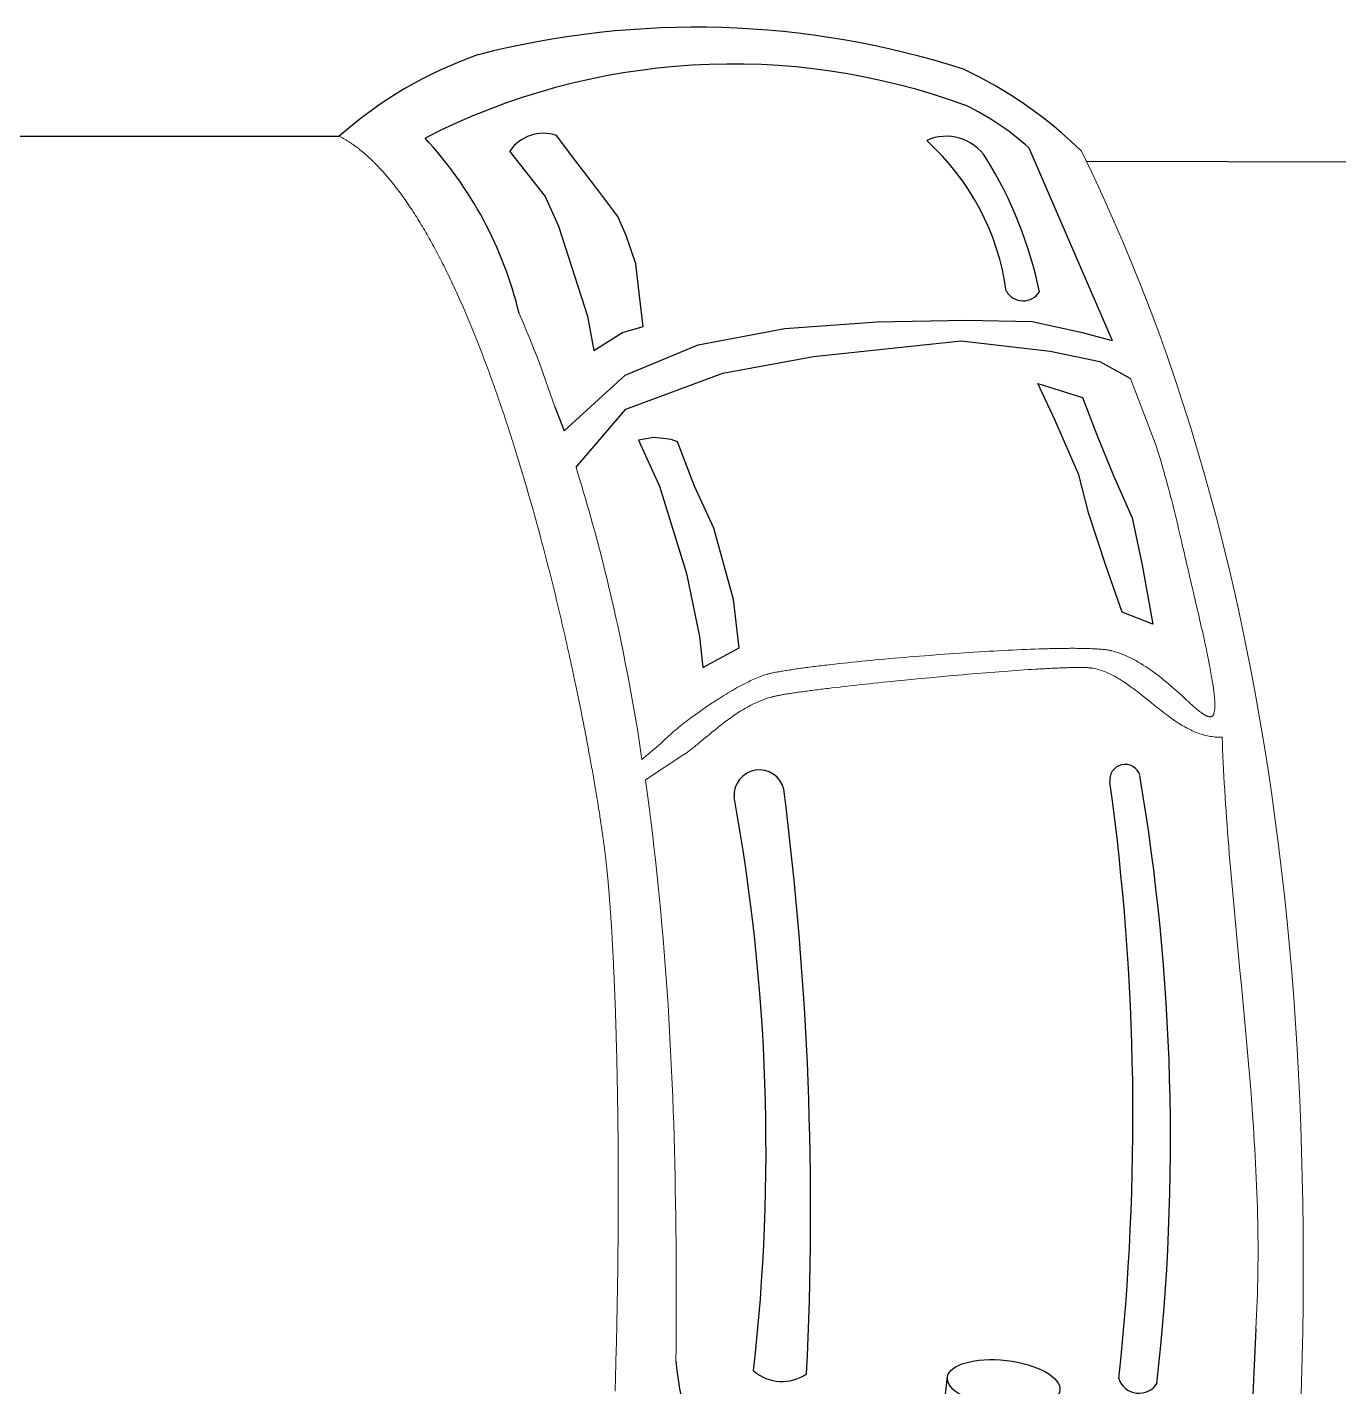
# Model space of a CAD drawing. Header units: millimetres. Extents: x 270980 to 377517, y 122245 to 152875.
# Drawn here: x 300514 to 302917, y 127597 to 130087 of the extents above; entities that cross this region are included whole.
import ezdxf

# ---------------------------------------------------------------- set-up
doc = ezdxf.new("R2010")
doc.units = ezdxf.units.MM
doc.layers.add('图层 1', color=7, linetype='Continuous', lineweight=0)

msp = doc.modelspace()

# ---------------------------------------------------------------- linework, layer by layer
for p, q in [((295886.5, 129886.9), (301086.3, 129887.9)), ((301519.8, 129842.2), (301484.1, 129889.3)), ((302349.4, 129866.6), (302502, 129513.9)), ((301398.4, 129860.3), (301463.5, 129777.1)), ((301561.6, 129786.9), (301519.8, 129842.2)), ((302454.8, 129842), (303958.4, 129838.4)), ((301596.7, 129740.6), (301561.6, 129786.9)), ((301463.5, 129777.1), (301487.9, 129723.3)), ((301611.9, 129706.1), (301596.7, 129740.6)), ((301487.9, 129723.3), (301506, 129666.3)), ((301629.6, 129653.9), (301611.9, 129706.1)), ((301506, 129666.3), (301540.8, 129557.9)), ((301636.3, 129595.3), (301629.6, 129653.9)), ((301642.7, 129539.1), (301636.3, 129595.3)), ((301540.8, 129557.9), (301552.8, 129495.6)), ((301605.2, 129528.1), (301642.7, 129539.1)), ((301552.8, 129495.6), (301605.2, 129528.1)), ((301955, 129484.4), (302225.8, 129513)), ((301789.2, 129453.6), (301955, 129484.4)), ((301611.3, 129387.6), (301789.2, 129453.6)), ((301520, 129281.4), (301611.3, 129387.6)), ((302765.3, 127703.5), (302751.3, 127388.2)), ((302180.8, 127444.4), (302200.5, 127615.6))]:
    msp.add_line(p, q)
for points in [[(301481.2, 129392.4), (301498.3, 129348.2), (301610.3, 129450), (301743.6, 129505.9), (301902.5, 129535.7), (302071.4, 129547.7), (302234.4, 129551.1), (302355.5, 129548.5), (302445, 129528.8), (302502, 129513.9)], [(302225.8, 129513), (302388.4, 129494.3), (302479.9, 129475.2), (302535.9, 129444.3)], [(302447.9, 129409), (302474, 129340.9), (302504.1, 129267.4), (302538.8, 129188.8), (302557.4, 129102.1), (302577, 128994.3), (302520.8, 129016), (302491.5, 129099.5), (302459.5, 129196.1), (302441.3, 129267.8), (302397.7, 129367.1), (302365.9, 129434.6), (302365.9, 129434.6), (302447.9, 129409)], [(301634.6, 129330.9), (301672.7, 129246.8), (301722.6, 129086.8), (301745.9, 128971.8), (301752.5, 128914.9), (301818.6, 128950.7), (301808.3, 129039.2), (301772.4, 129170.2), (301737.2, 129246.9), (301705.8, 129327.9), (301694.5, 129332.5), (301679.9, 129334.2), (301662.5, 129336.2), (301634.6, 129330.9)]]:
    msp.add_lwpolyline(points)
for centre, radius, start, end in [((301739.2, 128486.4), 1601, 72.1637, 104.3961), ((301596.2, 129309.6), 771, 109.3141, 131.4037), ((301806.9, 128781.6), 1238.4, 69.8047, 117.0671), ((301894.5, 129297.2), 788.2, 45.6118, 64.8355), ((302026.2, 129509.9), 481.4, 47.8206, 64.3634), ((301460.7, 129817.6), 75.5, 71.9056, 145.5607), ((302198.4, 129800.9), 86.8, 33.2069, 114.4321), ((300712, 129392.2), 724.3, 13.64, 42.8073), ((301855.7, 129541.3), 456.9, 7.8599, 47.8305), ((301626.5, 129448.8), 758.3, 11.6983, 31.799), ((302339.1, 129622), 35.7, 210.7449, 327.039), ((301855.7, 128681.1), 46.1, 13.7245, 184.3767), ((302526, 128709.1), 28.2, 17.3475, 189.5152), ((298602.6, 128048.7), 4006.5, 353.6206, 9.5991), ((295882, 127920.3), 6067.8, 357.17193, 7.30682), ((298066.7, 128092.3), 4473.6, 353.8415, 7.8654), ((298269.4, 128031.7), 3598.7, 353.5354, 10.3391), ((302329.4, 127701.8), 628.9, 185.2275, 234.4795), ((301897.4, 127686.3), 79.3, 228.8872, 304.5289), ((302551.5, 127624.5), 39, 198.2364, 327.4394)]:
    msp.add_arc(centre, radius, start, end)
msp.add_ellipse((302303.5, 127602.9), major_axis=(103.1, -11.9), ratio=0.413366)
at = {"layer": '图层 1'}
for p, q in [((301415.9, 129563), (301420.6, 129551.9)), ((301420.6, 129551.9), (301425.3, 129540.8)), ((301425.3, 129540.8), (301430, 129529.7)), ((301430, 129529.7), (301434.6, 129518.6)), ((301434.6, 129518.6), (301439.1, 129507.5)), ((301439.1, 129507.5), (301443.6, 129496.3)), ((301443.6, 129496.3), (301448.1, 129485.1)), ((301448.1, 129485.1), (301452.5, 129474)), ((301452.5, 129474), (301481.2, 129392.4)), ((302583, 129320.5), (302535.9, 129444.3)), ((302585.4, 129312.8), (302583, 129320.5)), ((302587.8, 129305.1), (302585.4, 129312.8)), ((302590.1, 129297.4), (302587.8, 129305.1)), ((302592.4, 129289.6), (302590.1, 129297.4)), ((302594.7, 129281.9), (302592.4, 129289.6)), ((301520, 129281.4), (301523.5, 129270)), ((301523.5, 129270), (301527, 129258.5)), ((302596.9, 129274.2), (302594.7, 129281.9)), ((302599, 129266.5), (302596.9, 129274.2)), ((302601.2, 129258.8), (302599, 129266.5)), ((301527, 129258.5), (301530.5, 129247)), ((301530.5, 129247), (301533.9, 129235.5)), ((302603.3, 129251.1), (302601.2, 129258.8)), ((302605.3, 129243.4), (302603.3, 129251.1)), ((302607.3, 129235.8), (302605.3, 129243.4)), ((301533.9, 129235.5), (301537.3, 129224)), ((301537.3, 129224), (301540.7, 129212.5)), ((302609.3, 129228.2), (302607.3, 129235.8)), ((302611.3, 129220.6), (302609.3, 129228.2)), ((302613.2, 129213), (302611.3, 129220.6)), ((302615.1, 129205.4), (302613.2, 129213)), ((301540.7, 129212.5), (301544, 129200.9)), ((301544, 129200.9), (301547.2, 129189.4)), ((301547.2, 129189.4), (301550.4, 129177.8)), ((302616.9, 129197.9), (302615.1, 129205.4)), ((302618.7, 129190.5), (302616.9, 129197.9)), ((302620.5, 129183.1), (302618.7, 129190.5)), ((301550.4, 129177.8), (301553.6, 129166.2)), ((301553.6, 129166.2), (301556.7, 129154.7)), ((302622.3, 129175.7), (302620.5, 129183.1)), ((302624, 129168.4), (302622.3, 129175.7)), ((302625.7, 129161.1), (302624, 129168.4)), ((301556.7, 129154.7), (301559.8, 129143.1)), ((301559.8, 129143.1), (301562.9, 129131.4)), ((302627.4, 129153.9), (302625.7, 129161.1)), ((302629.1, 129146.7), (302627.4, 129153.9)), ((302630.7, 129139.6), (302629.1, 129146.7)), ((302632.4, 129132.6), (302630.7, 129139.6)), ((301562.9, 129131.4), (301565.9, 129119.8)), ((301565.9, 129119.8), (301568.8, 129108.2)), ((302634, 129125.7), (302632.4, 129132.6)), ((302635.6, 129118.8), (302634, 129125.7)), ((302637.1, 129112), (302635.6, 129118.8)), ((301568.8, 129108.2), (301571.8, 129096.5)), ((301571.8, 129096.5), (301574.6, 129084.9)), ((302638.7, 129105.2), (302637.1, 129112)), ((302640.2, 129098.6), (302638.7, 129105.2)), ((302641.8, 129092), (302640.2, 129098.6)), ((302643.3, 129085.5), (302641.8, 129092)), ((301574.6, 129084.9), (301577.5, 129073.2)), ((301577.5, 129073.2), (301580.3, 129061.5)), ((302644.8, 129079.1), (302643.3, 129085.5)), ((302646.3, 129072.8), (302644.8, 129079.1)), ((302646.4, 129072.4), (302646.3, 129072.8)), ((302646.4, 129072.2), (302646.4, 129072.4)), ((302646.4, 129072.1), (302646.4, 129072.2)), ((302646.5, 129071.9), (302646.4, 129072.1)), ((302646.9, 129070.1), (302646.5, 129071.9)), ((302647.8, 129066.5), (302646.9, 129070.1)), ((302649.4, 129059.4), (302647.8, 129066.5)), ((301580.3, 129061.5), (301583, 129049.8)), ((301583, 129049.8), (301585.8, 129038.1)), ((302651.1, 129052.4), (302649.4, 129059.4)), ((302652.7, 129045.6), (302651.1, 129052.4)), ((302654.3, 129038.8), (302652.7, 129045.6)), ((302655.8, 129032.2), (302654.3, 129038.8)), ((301585.8, 129038.1), (301588.5, 129026.4)), ((301588.5, 129026.4), (301591.1, 129014.7)), ((301591.1, 129014.7), (301593.7, 129003)), ((302657.3, 129025.8), (302655.8, 129032.2)), ((302658.8, 129019.4), (302657.3, 129025.8)), ((302660.2, 129013.2), (302658.8, 129019.4)), ((301593.7, 129003), (301596.3, 128991.2)), ((301596.3, 128991.2), (301598.8, 128979.5)), ((302661.6, 129007.1), (302660.2, 129013.2)), ((302663, 129001.1), (302661.6, 129007.1)), ((302664.3, 128995.2), (302663, 129001.1)), ((302665.6, 128989.5), (302664.3, 128995.2)), ((302666.9, 128983.8), (302665.6, 128989.5)), ((301598.8, 128979.5), (301601.3, 128967.7)), ((301601.3, 128967.7), (301606.2, 128944.1)), ((302668.1, 128978.3), (302666.9, 128983.8)), ((302669.3, 128972.9), (302668.1, 128978.3)), ((302670.5, 128967.6), (302669.3, 128972.9)), ((302671.6, 128962.4), (302670.5, 128967.6)), ((301606.2, 128944.1), (301610.9, 128920.5)), ((302185.7, 128938.4), (302204.1, 128939.8)), ((302204.1, 128939.8), (302222.5, 128941)), ((302222.5, 128941), (302240.7, 128942.2)), ((302240.7, 128942.2), (302249.7, 128942.8)), ((302249.7, 128942.8), (302258.7, 128943.4)), ((302258.7, 128943.4), (302267.7, 128943.9)), ((302267.7, 128943.9), (302276.6, 128944.4)), ((302276.6, 128944.4), (302285.4, 128944.9)), ((302285.4, 128944.9), (302294.2, 128945.4)), ((302294.2, 128945.4), (302302.8, 128945.9)), ((302302.8, 128945.9), (302311.4, 128946.3)), ((302311.4, 128946.3), (302319.9, 128946.7)), ((302319.9, 128946.7), (302328.3, 128947.1)), ((302328.3, 128947.1), (302336.6, 128947.5)), ((302336.6, 128947.5), (302344.7, 128947.8)), ((302344.7, 128947.8), (302352.8, 128948.1)), ((302352.8, 128948.1), (302360.7, 128948.4)), ((302360.7, 128948.4), (302368.5, 128948.7)), ((302368.5, 128948.7), (302376.2, 128948.9)), ((302376.2, 128948.9), (302383.7, 128949.2)), ((302383.7, 128949.2), (302387.4, 128949.3)), ((302387.4, 128949.3), (302391, 128949.4)), ((302391, 128949.4), (302394.7, 128949.4)), ((302394.7, 128949.4), (302398.2, 128949.5)), ((302398.2, 128949.5), (302401.8, 128949.6)), ((302401.8, 128949.6), (302405.3, 128949.6)), ((302405.3, 128949.6), (302408.7, 128949.7)), ((302408.7, 128949.7), (302412.1, 128949.7)), ((302412.1, 128949.7), (302415.5, 128949.8)), ((302415.5, 128949.8), (302418.8, 128949.8)), ((302418.8, 128949.8), (302422.1, 128949.8)), ((302422.1, 128949.8), (302425.3, 128949.9)), ((302425.3, 128949.9), (302428.5, 128949.9)), ((302428.5, 128949.9), (302431.6, 128949.9)), ((302431.6, 128949.9), (302434.7, 128949.9)), ((302434.7, 128949.9), (302437.8, 128949.8)), ((302437.8, 128949.8), (302440.7, 128949.8)), ((302440.7, 128949.8), (302443.7, 128949.8)), ((302443.7, 128949.8), (302446.5, 128949.7)), ((302446.5, 128949.7), (302449.4, 128949.7)), ((302449.4, 128949.7), (302452.1, 128949.6)), ((302452.1, 128949.6), (302454.8, 128949.6)), ((302454.8, 128949.6), (302457.5, 128949.5)), ((302457.5, 128949.5), (302460.1, 128949.4)), ((302460.1, 128949.4), (302462.6, 128949.3)), ((302462.6, 128949.3), (302465.1, 128949.2)), ((302465.1, 128949.2), (302467.5, 128949.1)), ((302467.5, 128949.1), (302469.9, 128949)), ((302469.9, 128949), (302472.2, 128948.9)), ((302472.2, 128948.9), (302474.5, 128948.8)), ((302474.5, 128948.8), (302476.6, 128948.6)), ((302476.6, 128948.6), (302478.8, 128948.5)), ((302478.8, 128948.5), (302480.8, 128948.3)), ((302480.8, 128948.3), (302482.8, 128948.1)), ((302482.8, 128948.1), (302484.7, 128948)), ((302484.7, 128948), (302486.6, 128947.8)), ((302486.6, 128947.8), (302488.4, 128947.6)), ((302488.4, 128947.6), (302490.1, 128947.4)), ((302490.1, 128947.4), (302491.7, 128947.1)), ((302491.7, 128947.1), (302493.3, 128946.9)), ((302493.3, 128946.9), (302494.8, 128946.7)), ((302494.8, 128946.7), (302496.3, 128946.4)), ((302496.3, 128946.4), (302497.6, 128946.2)), ((302497.6, 128946.2), (302498.9, 128945.9)), ((302498.9, 128945.9), (302500.2, 128945.6)), ((302500.2, 128945.6), (302500.7, 128945.5)), ((302500.7, 128945.5), (302501, 128945.4)), ((302501, 128945.4), (302501.7, 128945.2)), ((302501.7, 128945.2), (302504.2, 128944.6)), ((302504.2, 128944.6), (302506.7, 128943.8)), ((302506.7, 128943.8), (302509.2, 128943.1)), ((302509.2, 128943.1), (302511.7, 128942.3)), ((302511.7, 128942.3), (302514.2, 128941.4)), ((302514.2, 128941.4), (302516.7, 128940.5)), ((302516.7, 128940.5), (302521.6, 128938.7)), ((302672.7, 128957.4), (302671.6, 128962.4)), ((302673.7, 128952.4), (302672.7, 128957.4)), ((302674.8, 128947.6), (302673.7, 128952.4)), ((302675.8, 128942.9), (302674.8, 128947.6)), ((302676.7, 128938.2), (302675.8, 128942.9)), ((301610.9, 128920.5), (301615.5, 128896.9)), ((301935, 128913.7), (301938.2, 128914.1)), ((301938.2, 128914.1), (301941.3, 128914.5)), ((301941.3, 128914.5), (301944.6, 128915)), ((301944.6, 128915), (301947.9, 128915.4)), ((301947.9, 128915.4), (301951.2, 128915.8)), ((301951.2, 128915.8), (301954.6, 128916.3)), ((301954.6, 128916.3), (301958, 128916.7)), ((301958, 128916.7), (301961.4, 128917.1)), ((301961.4, 128917.1), (301964.9, 128917.5)), ((301964.9, 128917.5), (301968.5, 128918)), ((301968.5, 128918), (301972.1, 128918.4)), ((301972.1, 128918.4), (301975.7, 128918.8)), ((301975.7, 128918.8), (301979.4, 128919.3)), ((301979.4, 128919.3), (301986.8, 128920.1)), ((301986.8, 128920.1), (301994.4, 128921)), ((301994.4, 128921), (302002.1, 128921.8)), ((302002.1, 128921.8), (302010, 128922.7)), ((302010, 128922.7), (302018, 128923.5)), ((302018, 128923.5), (302026.1, 128924.4)), ((302026.1, 128924.4), (302034.3, 128925.2)), ((302034.3, 128925.2), (302042.7, 128926.1)), ((302042.7, 128926.1), (302051.1, 128926.9)), ((302051.1, 128926.9), (302059.7, 128927.7)), ((302059.7, 128927.7), (302068.3, 128928.6)), ((302068.3, 128928.6), (302077, 128929.4)), ((302077, 128929.4), (302085.8, 128930.2)), ((302085.8, 128930.2), (302094.7, 128931)), ((302094.7, 128931), (302103.6, 128931.8)), ((302103.6, 128931.8), (302112.6, 128932.6)), ((302112.6, 128932.6), (302121.6, 128933.3)), ((302121.6, 128933.3), (302130.7, 128934.1)), ((302130.7, 128934.1), (302149, 128935.6)), ((302149, 128935.6), (302167.3, 128937)), ((302167.3, 128937), (302185.7, 128938.4)), ((302411.8, 128914.2), (302409.1, 128914.1)), ((302414.5, 128914.3), (302411.8, 128914.2)), ((302417.1, 128914.4), (302414.5, 128914.3)), ((302419.7, 128914.4), (302417.1, 128914.4)), ((302422.2, 128914.5), (302419.7, 128914.4)), ((302424.6, 128914.6), (302422.2, 128914.5)), ((302427.1, 128914.6), (302424.6, 128914.6)), ((302429.4, 128914.7), (302427.1, 128914.6)), ((302431.7, 128914.7), (302429.4, 128914.7)), ((302433.9, 128914.8), (302431.7, 128914.7)), ((302436.1, 128914.8), (302433.9, 128914.8)), ((302438.2, 128914.8), (302436.1, 128914.8)), ((302440.2, 128914.8), (302438.2, 128914.8)), ((302442.2, 128914.8), (302440.2, 128914.8)), ((302444.1, 128914.8), (302442.2, 128914.8)), ((302446, 128914.8), (302444.1, 128914.8)), ((302447.8, 128914.8), (302446, 128914.8)), ((302449.5, 128914.8), (302447.8, 128914.8)), ((302451.2, 128914.7), (302449.5, 128914.8)), ((302452.8, 128914.7), (302451.2, 128914.7)), ((302454.3, 128914.6), (302452.8, 128914.7)), ((302455.7, 128914.6), (302454.3, 128914.6)), ((302457.1, 128914.5), (302455.7, 128914.6)), ((302458.4, 128914.4), (302457.1, 128914.5)), ((302459.7, 128914.3), (302458.4, 128914.4)), ((302460.9, 128914.2), (302459.7, 128914.3)), ((302462, 128914.1), (302460.9, 128914.2)), ((302521.6, 128938.7), (302526.5, 128936.7)), ((302526.5, 128936.7), (302531.3, 128934.5)), ((302531.3, 128934.5), (302536, 128932.2)), ((302536, 128932.2), (302540.8, 128929.9)), ((302540.8, 128929.9), (302545.4, 128927.4)), ((302545.4, 128927.4), (302550.1, 128924.8)), ((302550.1, 128924.8), (302554.6, 128922.1)), ((302554.6, 128922.1), (302559.1, 128919.3)), ((302559.1, 128919.3), (302563.6, 128916.5)), ((302563.6, 128916.5), (302568, 128913.5)), ((302677.6, 128933.7), (302676.7, 128938.2)), ((302678.5, 128929.3), (302677.6, 128933.7)), ((302679.4, 128925), (302678.5, 128929.3)), ((302680.2, 128920.8), (302679.4, 128925)), ((302681, 128916.8), (302680.2, 128920.8)), ((302681.7, 128912.8), (302681, 128916.8)), ((301615.5, 128896.9), (301619.9, 128873.2)), ((301835.7, 128888.6), (301839.1, 128890.3)), ((301839.1, 128890.3), (301842.5, 128891.9)), ((301842.5, 128891.9), (301845.7, 128893.3)), ((301845.7, 128893.3), (301848.9, 128894.8)), ((301848.9, 128894.8), (301852, 128896.1)), ((301852, 128896.1), (301855, 128897.3)), ((301855, 128897.3), (301858, 128898.4)), ((301858, 128898.4), (301860.8, 128899.5)), ((301860.8, 128899.5), (301863.6, 128900.4)), ((301863.6, 128900.4), (301866.2, 128901.3)), ((301866.2, 128901.3), (301868.8, 128902)), ((301868.8, 128902), (301870.2, 128902.4)), ((301870.2, 128902.4), (301871.6, 128902.8)), ((301871.6, 128902.8), (301873.1, 128903.1)), ((301873.1, 128903.1), (301874.7, 128903.5)), ((301874.7, 128903.5), (301876.4, 128903.9)), ((301876.4, 128903.9), (301878.1, 128904.3)), ((301878.1, 128904.3), (301879.9, 128904.7)), ((301879.9, 128904.7), (301881.8, 128905.1)), ((301881.8, 128905.1), (301883.7, 128905.5)), ((301883.7, 128905.5), (301885.7, 128905.9)), ((301885.7, 128905.9), (301887.8, 128906.3)), ((301887.8, 128906.3), (301889.9, 128906.7)), ((301889.9, 128906.7), (301892.1, 128907.1)), ((301892.1, 128907.1), (301894.3, 128907.5)), ((301894.3, 128907.5), (301896.7, 128907.9)), ((301896.7, 128907.9), (301899, 128908.3)), ((301899, 128908.3), (301901.5, 128908.7)), ((301901.5, 128908.7), (301904, 128909.1)), ((301904, 128909.1), (301906.5, 128909.5)), ((301906.5, 128909.5), (301909.1, 128909.9)), ((301909.1, 128909.9), (301911.8, 128910.3)), ((301911.8, 128910.3), (301914.5, 128910.7)), ((301914.5, 128910.7), (301917.3, 128911.2)), ((301917.3, 128911.2), (301920.1, 128911.6)), ((301920.1, 128911.6), (301923, 128912)), ((301923, 128912), (301925.9, 128912.4)), ((301925.9, 128912.4), (301928.9, 128912.8)), ((301928.9, 128912.8), (301931.9, 128913.3)), ((301931.9, 128913.3), (301935, 128913.7)), ((302099.1, 128889.4), (302090.7, 128888.6)), ((302107.6, 128890.3), (302099.1, 128889.4)), ((302116.2, 128891.1), (302107.6, 128890.3)), ((302133.4, 128892.8), (302116.2, 128891.1)), ((302150.8, 128894.5), (302133.4, 128892.8)), ((302168.2, 128896.1), (302150.8, 128894.5)), ((302185.6, 128897.7), (302168.2, 128896.1)), ((302202.9, 128899.3), (302185.6, 128897.7)), ((302220.2, 128900.8), (302202.9, 128899.3)), ((302228.8, 128901.6), (302220.2, 128900.8)), ((302237.3, 128902.3), (302228.8, 128901.6)), ((302245.8, 128903), (302237.3, 128902.3)), ((302254.2, 128903.7), (302245.8, 128903)), ((302262.6, 128904.4), (302254.2, 128903.7)), ((302270.9, 128905.1), (302262.6, 128904.4)), ((302279.1, 128905.7), (302270.9, 128905.1)), ((302287.2, 128906.4), (302279.1, 128905.7)), ((302295.3, 128907), (302287.2, 128906.4)), ((302303.2, 128907.6), (302295.3, 128907)), ((302311.1, 128908.2), (302303.2, 128907.6)), ((302318.8, 128908.7), (302311.1, 128908.2)), ((302326.4, 128909.3), (302318.8, 128908.7)), ((302333.9, 128909.8), (302326.4, 128909.3)), ((302341.3, 128910.3), (302333.9, 128909.8)), ((302348.5, 128910.8), (302341.3, 128910.3)), ((302355.6, 128911.2), (302348.5, 128910.8)), ((302362.5, 128911.7), (302355.6, 128911.2)), ((302365.9, 128911.9), (302362.5, 128911.7)), ((302369.3, 128912.1), (302365.9, 128911.9)), ((302372.6, 128912.3), (302369.3, 128912.1)), ((302375.9, 128912.4), (302372.6, 128912.3)), ((302379.2, 128912.6), (302375.9, 128912.4)), ((302382.4, 128912.8), (302379.2, 128912.6)), ((302385.5, 128913), (302382.4, 128912.8)), ((302388.6, 128913.1), (302385.5, 128913)), ((302391.7, 128913.3), (302388.6, 128913.1)), ((302394.7, 128913.4), (302391.7, 128913.3)), ((302397.7, 128913.6), (302394.7, 128913.4)), ((302400.6, 128913.7), (302397.7, 128913.6)), ((302403.5, 128913.8), (302400.6, 128913.7)), ((302406.3, 128914), (302403.5, 128913.8)), ((302409.1, 128914.1), (302406.3, 128914)), ((302463, 128914), (302462, 128914.1)), ((302464, 128913.8), (302463, 128914)), ((302464.4, 128913.8), (302464, 128913.8)), ((302465.1, 128913.6), (302464.4, 128913.8)), ((302466.5, 128913.4), (302465.1, 128913.6)), ((302469.3, 128912.9), (302466.5, 128913.4)), ((302472.1, 128912.3), (302469.3, 128912.9)), ((302474.8, 128911.6), (302472.1, 128912.3)), ((302477.5, 128910.8), (302474.8, 128911.6)), ((302480.3, 128910), (302477.5, 128910.8)), ((302483, 128909.1), (302480.3, 128910)), ((302485.7, 128908.2), (302483, 128909.1)), ((302488.3, 128907.2), (302485.7, 128908.2)), ((302491, 128906.1), (302488.3, 128907.2)), ((302493.7, 128905), (302491, 128906.1)), ((302496.3, 128903.8), (302493.7, 128905)), ((302498.9, 128902.6), (302496.3, 128903.8)), ((302501.5, 128901.3), (302498.9, 128902.6)), ((302504.1, 128900), (302501.5, 128901.3)), ((302506.7, 128898.6), (302504.1, 128900)), ((302509.3, 128897.2), (302506.7, 128898.6)), ((302511.9, 128895.7), (302509.3, 128897.2)), ((302514.5, 128894.2), (302511.9, 128895.7)), ((302517, 128892.7), (302514.5, 128894.2)), ((302522.1, 128889.4), (302517, 128892.7)), ((302527.2, 128886.1), (302522.1, 128889.4)), ((302568, 128913.5), (302572.3, 128910.5)), ((302572.3, 128910.5), (302576.6, 128907.5)), ((302576.6, 128907.5), (302580.8, 128904.4)), ((302580.8, 128904.4), (302585, 128901.3)), ((302585, 128901.3), (302589.1, 128898.1)), ((302589.1, 128898.1), (302593.1, 128894.9)), ((302593.1, 128894.9), (302597.1, 128891.7)), ((302597.1, 128891.7), (302601, 128888.5)), ((302682.5, 128908.9), (302681.7, 128912.8)), ((302683.2, 128905.1), (302682.5, 128908.9)), ((302683.8, 128901.4), (302683.2, 128905.1)), ((302684.4, 128897.8), (302683.8, 128901.4)), ((302685, 128894.4), (302684.4, 128897.8)), ((302685.6, 128891), (302685, 128894.4)), ((302686.1, 128887.7), (302685.6, 128891)), ((301619.9, 128873.2), (301624.2, 128849.5)), ((301791, 128863.6), (301794.9, 128866)), ((301794.9, 128866), (301798.8, 128868.4)), ((301798.8, 128868.4), (301802.7, 128870.7)), ((301802.7, 128870.7), (301806.5, 128872.9)), ((301806.5, 128872.9), (301810.3, 128875.1)), ((301810.3, 128875.1), (301814.1, 128877.2)), ((301814.1, 128877.2), (301817.8, 128879.3)), ((301817.8, 128879.3), (301821.5, 128881.3)), ((301821.5, 128881.3), (301825.1, 128883.2)), ((301825.1, 128883.2), (301828.7, 128885.1)), ((301828.7, 128885.1), (301832.2, 128886.9)), ((301832.2, 128886.9), (301835.7, 128888.6)), ((301895.1, 128864.3), (301893.3, 128864)), ((301896.9, 128864.6), (301895.1, 128864.3)), ((301898.8, 128865), (301896.9, 128864.6)), ((301900.8, 128865.3), (301898.8, 128865)), ((301902.8, 128865.7), (301900.8, 128865.3)), ((301904.9, 128866), (301902.8, 128865.7)), ((301907.1, 128866.4), (301904.9, 128866)), ((301909.3, 128866.7), (301907.1, 128866.4)), ((301911.6, 128867.1), (301909.3, 128866.7)), ((301913.9, 128867.4), (301911.6, 128867.1)), ((301916.3, 128867.8), (301913.9, 128867.4)), ((301918.8, 128868.2), (301916.3, 128867.8)), ((301921.3, 128868.5), (301918.8, 128868.2)), ((301923.8, 128868.9), (301921.3, 128868.5)), ((301926.4, 128869.3), (301923.8, 128868.9)), ((301929.1, 128869.7), (301926.4, 128869.3)), ((301931.8, 128870), (301929.1, 128869.7)), ((301934.6, 128870.4), (301931.8, 128870)), ((301937.4, 128870.8), (301934.6, 128870.4)), ((301940.3, 128871.2), (301937.4, 128870.8)), ((301943.2, 128871.6), (301940.3, 128871.2)), ((301946.2, 128872), (301943.2, 128871.6)), ((301949.2, 128872.4), (301946.2, 128872)), ((301952.2, 128872.8), (301949.2, 128872.4)), ((301955.4, 128873.2), (301952.2, 128872.8)), ((301958.5, 128873.6), (301955.4, 128873.2)), ((301961.7, 128874), (301958.5, 128873.6)), ((301964.9, 128874.4), (301961.7, 128874)), ((301968.2, 128874.8), (301964.9, 128874.4)), ((301971.5, 128875.2), (301968.2, 128874.8)), ((301974.9, 128875.7), (301971.5, 128875.2)), ((301978.3, 128876.1), (301974.9, 128875.7)), ((301981.8, 128876.5), (301978.3, 128876.1)), ((301988.8, 128877.3), (301981.8, 128876.5)), ((301995.9, 128878.2), (301988.8, 128877.3)), ((302003.2, 128879), (301995.9, 128878.2)), ((302010.6, 128879.9), (302003.2, 128879)), ((302018.2, 128880.8), (302010.6, 128879.9)), ((302025.8, 128881.6), (302018.2, 128880.8)), ((302033.6, 128882.5), (302025.8, 128881.6)), ((302041.5, 128883.4), (302033.6, 128882.5)), ((302049.5, 128884.2), (302041.5, 128883.4)), ((302057.6, 128885.1), (302049.5, 128884.2)), ((302065.7, 128886), (302057.6, 128885.1)), ((302074, 128886.8), (302065.7, 128886)), ((302082.3, 128887.7), (302074, 128886.8)), ((302090.7, 128888.6), (302082.3, 128887.7)), ((302532.3, 128882.6), (302527.2, 128886.1)), ((302537.3, 128879), (302532.3, 128882.6)), ((302542.3, 128875.3), (302537.3, 128879)), ((302547.3, 128871.5), (302542.3, 128875.3)), ((302552.2, 128867.6), (302547.3, 128871.5)), ((302557.2, 128863.7), (302552.2, 128867.6)), ((302601, 128888.5), (302604.9, 128885.3)), ((302604.9, 128885.3), (302608.6, 128882)), ((302608.6, 128882), (302612.3, 128878.8)), ((302612.3, 128878.8), (302616, 128875.7)), ((302616, 128875.7), (302619.5, 128872.5)), ((302619.5, 128872.5), (302623, 128869.4)), ((302623, 128869.4), (302626.4, 128866.3)), ((302626.4, 128866.3), (302629.8, 128863.2)), ((302686.6, 128884.5), (302686.1, 128887.7)), ((302687.1, 128881.4), (302686.6, 128884.5)), ((302687.6, 128878.4), (302687.1, 128881.4)), ((302688, 128875.5), (302687.6, 128878.4)), ((302688.3, 128872.7), (302688, 128875.5)), ((302688.7, 128870), (302688.3, 128872.7)), ((302689, 128867.3), (302688.7, 128870)), ((302689.3, 128864.8), (302689, 128867.3)), ((302689.5, 128862.3), (302689.3, 128864.8)), ((301624.2, 128849.5), (301628.4, 128825.8)), ((301751.8, 128837.9), (301759.5, 128843.3)), ((301759.5, 128843.3), (301767.4, 128848.5)), ((301767.4, 128848.5), (301775.3, 128853.7)), ((301775.3, 128853.7), (301783.2, 128858.8)), ((301783.2, 128858.8), (301787.1, 128861.2)), ((301787.1, 128861.2), (301791, 128863.6)), ((301830.5, 128840.2), (301825.7, 128837.4)), ((301835.3, 128842.9), (301830.5, 128840.2)), ((301840.2, 128845.5), (301835.3, 128842.9)), ((301845.1, 128848), (301840.2, 128845.5)), ((301850, 128850.3), (301845.1, 128848)), ((301855, 128852.5), (301850, 128850.3)), ((301860.1, 128854.6), (301855, 128852.5)), ((301862.6, 128855.6), (301860.1, 128854.6)), ((301865.2, 128856.6), (301862.6, 128855.6)), ((301867.7, 128857.5), (301865.2, 128856.6)), ((301870.3, 128858.3), (301867.7, 128857.5)), ((301872.9, 128859.2), (301870.3, 128858.3)), ((301875.5, 128859.9), (301872.9, 128859.2)), ((301878.1, 128860.7), (301875.5, 128859.9)), ((301878.4, 128860.8), (301878.1, 128860.7)), ((301878.7, 128860.8), (301878.4, 128860.8)), ((301879.2, 128861), (301878.7, 128860.8)), ((301880.3, 128861.3), (301879.2, 128861)), ((301881.5, 128861.5), (301880.3, 128861.3)), ((301882.7, 128861.8), (301881.5, 128861.5)), ((301884, 128862.1), (301882.7, 128861.8)), ((301885.4, 128862.4), (301884, 128862.1)), ((301886.8, 128862.7), (301885.4, 128862.4)), ((301888.3, 128863), (301886.8, 128862.7)), ((301889.9, 128863.4), (301888.3, 128863)), ((301891.6, 128863.7), (301889.9, 128863.4)), ((301893.3, 128864), (301891.6, 128863.7)), ((302562.2, 128859.7), (302557.2, 128863.7)), ((302572.1, 128851.7), (302562.2, 128859.7)), ((302582, 128843.6), (302572.1, 128851.7)), ((302587, 128839.6), (302582, 128843.6)), ((302592, 128835.7), (302587, 128839.6)), ((302629.8, 128863.2), (302633, 128860.3)), ((302633, 128860.3), (302636.2, 128857.4)), ((302636.2, 128857.4), (302639.3, 128854.5)), ((302639.3, 128854.5), (302642.4, 128851.8)), ((302642.4, 128851.8), (302645.3, 128849.1)), ((302645.3, 128849.1), (302648.2, 128846.5)), ((302648.2, 128846.5), (302650.9, 128844.1)), ((302650.9, 128844.1), (302653.6, 128841.7)), ((302653.6, 128841.7), (302656.3, 128839.5)), ((302656.3, 128839.5), (302657.5, 128838.4)), ((302689.8, 128859.9), (302689.5, 128862.3)), ((302690, 128857.7), (302689.8, 128859.9)), ((302690.1, 128855.5), (302690, 128857.7)), ((302690.3, 128853.3), (302690.1, 128855.5)), ((302690.4, 128851.3), (302690.3, 128853.3)), ((302690.3, 128839.4), (302690.4, 128840.8)), ((302690.5, 128849.4), (302690.4, 128851.3)), ((302690.4, 128840.8), (302690.5, 128842.4)), ((302690.5, 128847.5), (302690.5, 128849.4)), ((302690.5, 128845.7), (302690.5, 128847.5)), ((302690.5, 128844), (302690.5, 128845.7)), ((302690.5, 128842.4), (302690.5, 128844)), ((301628.4, 128825.8), (301632.4, 128802)), ((301718.4, 128813.4), (301721.9, 128816.1)), ((301721.9, 128816.1), (301725.5, 128818.8)), ((301725.5, 128818.8), (301729.1, 128821.6)), ((301729.1, 128821.6), (301732.8, 128824.3)), ((301732.8, 128824.3), (301736.5, 128827)), ((301736.5, 128827), (301744.1, 128832.5)), ((301744.1, 128832.5), (301751.8, 128837.9)), ((301794, 128815.8), (301789.6, 128812.5)), ((301798.3, 128819), (301794, 128815.8)), ((301802.8, 128822.2), (301798.3, 128819)), ((301807.2, 128825.4), (301802.8, 128822.2)), ((301811.8, 128828.5), (301807.2, 128825.4)), ((301816.4, 128831.5), (301811.8, 128828.5)), ((301821, 128834.5), (301816.4, 128831.5)), ((301825.7, 128837.4), (301821, 128834.5)), ((302597, 128831.8), (302592, 128835.7)), ((302602.1, 128828), (302597, 128831.8)), ((302607.1, 128824.2), (302602.1, 128828)), ((302612.2, 128820.6), (302607.1, 128824.2)), ((302617.3, 128817.1), (302612.2, 128820.6)), ((302622.5, 128813.6), (302617.3, 128817.1)), ((302657.5, 128838.4), (302658.8, 128837.3)), ((302658.8, 128837.3), (302660, 128836.3)), ((302660, 128836.3), (302661.2, 128835.4)), ((302661.2, 128835.4), (302662.4, 128834.4)), ((302662.4, 128834.4), (302663.6, 128833.5)), ((302663.6, 128833.5), (302664.7, 128832.7)), ((302664.7, 128832.7), (302665.8, 128831.8)), ((302665.8, 128831.8), (302666.9, 128831)), ((302666.9, 128831), (302668, 128830.3)), ((302668, 128830.3), (302669.1, 128829.6)), ((302669.1, 128829.6), (302670.1, 128828.9)), ((302670.1, 128828.9), (302671.1, 128828.3)), ((302671.1, 128828.3), (302672.1, 128827.7)), ((302672.1, 128827.7), (302673, 128827.2)), ((302673, 128827.2), (302674, 128826.7)), ((302674, 128826.7), (302674.9, 128826.3)), ((302674.9, 128826.3), (302675.8, 128825.9)), ((302675.8, 128825.9), (302676.6, 128825.5)), ((302676.6, 128825.5), (302677.5, 128825.2)), ((302677.5, 128825.2), (302678.3, 128825)), ((302678.3, 128825), (302679.1, 128824.8)), ((302679.1, 128824.8), (302679.8, 128824.6)), ((302679.8, 128824.6), (302680.6, 128824.5)), ((302680.6, 128824.5), (302681.3, 128824.5)), ((302681.3, 128824.5), (302682, 128824.5)), ((302682, 128824.5), (302682.6, 128824.6)), ((302682.6, 128824.6), (302683.2, 128824.7)), ((302683.2, 128824.7), (302683.9, 128824.9)), ((302683.9, 128824.9), (302684.4, 128825.2)), ((302684.4, 128825.2), (302685, 128825.5)), ((302685, 128825.5), (302685.5, 128825.9)), ((302685.5, 128825.9), (302686, 128826.3)), ((302686, 128826.3), (302686.5, 128826.8)), ((302686.5, 128826.8), (302687, 128827.3)), ((302687, 128827.3), (302687.4, 128828)), ((302687.4, 128828), (302687.8, 128828.7)), ((302687.8, 128828.7), (302688.2, 128829.4)), ((302688.2, 128829.4), (302688.5, 128830.2)), ((302688.5, 128830.2), (302688.8, 128831.1)), ((302688.8, 128831.1), (302689.1, 128832.1)), ((302689.1, 128832.1), (302689.4, 128833.1)), ((302689.4, 128833.1), (302689.6, 128834.2)), ((302689.6, 128834.2), (302689.8, 128835.4)), ((302689.8, 128835.4), (302690, 128836.6)), ((302690, 128836.6), (302690.2, 128838)), ((302690.2, 128838), (302690.3, 128839.4)), ((301632.4, 128802), (301640.7, 128746)), ((301687.3, 128787.1), (301690, 128789.6)), ((301690, 128789.6), (301692.8, 128792.2)), ((301692.8, 128792.2), (301695.7, 128794.7)), ((301695.7, 128794.7), (301698.7, 128797.3)), ((301698.7, 128797.3), (301701.8, 128800)), ((301701.8, 128800), (301705, 128802.6)), ((301705, 128802.6), (301708.3, 128805.3)), ((301708.3, 128805.3), (301711.6, 128808)), ((301711.6, 128808), (301715, 128810.7)), ((301715, 128810.7), (301718.4, 128813.4)), ((301761.2, 128789.7), (301757.4, 128786.5)), ((301765.1, 128792.9), (301761.2, 128789.7)), ((301769, 128796.1), (301765.1, 128792.9)), ((301773, 128799.4), (301769, 128796.1)), ((301777.1, 128802.6), (301773, 128799.4)), ((301781.2, 128805.9), (301777.1, 128802.6)), ((301785.4, 128809.2), (301781.2, 128805.9)), ((301789.6, 128812.5), (301785.4, 128809.2)), ((302627.7, 128810.4), (302622.5, 128813.6)), ((302630.3, 128808.8), (302627.7, 128810.4)), ((302632.9, 128807.3), (302630.3, 128808.8)), ((302635.5, 128805.8), (302632.9, 128807.3)), ((302638.2, 128804.3), (302635.5, 128805.8)), ((302640.8, 128802.9), (302638.2, 128804.3)), ((302643.5, 128801.6), (302640.8, 128802.9)), ((302646.2, 128800.3), (302643.5, 128801.6)), ((302648.9, 128799), (302646.2, 128800.3)), ((302651.6, 128797.8), (302648.9, 128799)), ((302654.3, 128796.6), (302651.6, 128797.8)), ((302657, 128795.5), (302654.3, 128796.6)), ((302659.8, 128794.5), (302657, 128795.5)), ((302662.6, 128793.5), (302659.8, 128794.5)), ((302665.3, 128792.6), (302662.6, 128793.5)), ((302668.1, 128791.8), (302665.3, 128792.6)), ((302671, 128791), (302668.1, 128791.8)), ((302673.8, 128790.3), (302671, 128791)), ((302676.6, 128789.6), (302673.8, 128790.3)), ((302679.5, 128789), (302676.6, 128789.6)), ((301640.7, 128746), (301675.3, 128775.3)), ((301675.3, 128775.3), (301677.4, 128777.5)), ((301677.4, 128777.5), (301679.7, 128779.9)), ((301679.7, 128779.9), (301682.1, 128782.3)), ((301682.1, 128782.3), (301684.7, 128784.7)), ((301684.7, 128784.7), (301687.3, 128787.1)), ((301733, 128766.3), (301729.8, 128763.8)), ((301736.2, 128768.9), (301733, 128766.3)), ((301739.6, 128771.6), (301736.2, 128768.9)), ((301743, 128774.5), (301739.6, 128771.6)), ((301746.5, 128777.4), (301743, 128774.5)), ((301750.1, 128780.3), (301746.5, 128777.4)), ((301753.7, 128783.4), (301750.1, 128780.3)), ((301757.4, 128786.5), (301753.7, 128783.4)), ((302682.4, 128788.5), (302679.5, 128789)), ((302685.3, 128788.1), (302682.4, 128788.5)), ((302688.2, 128787.7), (302685.3, 128788.1)), ((302691.2, 128787.4), (302688.2, 128787.7)), ((302694.1, 128787.2), (302691.2, 128787.4)), ((302697.1, 128787.1), (302694.1, 128787.2)), ((302700.1, 128787.1), (302697.1, 128787.1)), ((302703.1, 128787.1), (302700.1, 128787.1)), ((302703.5, 128787.1), (302703.1, 128787.1)), ((302703.7, 128787.1), (302703.5, 128787.1)), ((302703.8, 128787.2), (302703.7, 128787.1)), ((302703.9, 128787.2), (302703.8, 128787.2)), ((302703.8, 128787.2), (302703.8, 128787.2)), ((302703.9, 128787.1), (302703.9, 128787.2)), ((302704, 128784), (302703.9, 128787.1)), ((302703.9, 128787.1), (302703.9, 128787.1)), ((302704.2, 128777.8), (302704, 128784)), ((302704.6, 128765.4), (302704.2, 128777.8)), ((302705.1, 128753), (302704.6, 128765.4)), ((301717.8, 128755.2), (301647.2, 128709)), ((301719.2, 128756.1), (301717.8, 128755.2)), ((301720.7, 128757.1), (301719.2, 128756.1)), ((301722.1, 128758.2), (301720.7, 128757.1)), ((301723.6, 128759.2), (301722.1, 128758.2)), ((301725.1, 128760.3), (301723.6, 128759.2)), ((301726.6, 128761.5), (301725.1, 128760.3)), ((301729.8, 128763.8), (301726.6, 128761.5)), ((302705.7, 128740.5), (302705.1, 128753)), ((302706.3, 128727.9), (302705.7, 128740.5)), ((302706.9, 128715.3), (302706.3, 128727.9)), ((302707.6, 128702.7), (302706.9, 128715.3)), ((301647.2, 128709), (301653.7, 128658.7)), ((302708.4, 128689.9), (302707.6, 128702.7)), ((302709.1, 128677.2), (302708.4, 128689.9)), ((302710, 128664.4), (302709.1, 128677.2)), ((301653.7, 128658.7), (301656.8, 128634.8)), ((302710.8, 128651.5), (302710, 128664.4)), ((302711.7, 128638.6), (302710.8, 128651.5)), ((301656.8, 128634.8), (301659.8, 128610.8)), ((302712.7, 128625.7), (302711.7, 128638.6)), ((302713.7, 128612.7), (302712.7, 128625.7)), ((301659.8, 128610.8), (301662.6, 128586.8)), ((302714.7, 128599.7), (302713.7, 128612.7)), ((302715.7, 128586.6), (302714.7, 128599.7)), ((301662.6, 128586.8), (301665.4, 128562.7)), ((302716.8, 128573.5), (302715.7, 128586.6)), ((302717.9, 128560.3), (302716.8, 128573.5)), ((301665.4, 128562.7), (301668, 128538.7)), ((302719, 128547.2), (302717.9, 128560.3)), ((302720.1, 128533.9), (302719, 128547.2)), ((301668, 128538.7), (301670.5, 128514.6)), ((302721.3, 128520.7), (302720.1, 128533.9)), ((302723.7, 128494.1), (302721.3, 128520.7)), ((301670.5, 128514.6), (301673, 128490.5)), ((302726.2, 128467.4), (302723.7, 128494.1)), ((301673, 128490.5), (301675.3, 128466.4)), ((301675.3, 128466.4), (301677.4, 128442.2)), ((302728.7, 128440.6), (302726.2, 128467.4)), ((301677.4, 128442.2), (301679.5, 128418.1)), ((301679.5, 128418.1), (301681.5, 128393.9)), ((302731.3, 128413.7), (302728.7, 128440.6)), ((301681.5, 128393.9), (301683.4, 128369.8)), ((302733.8, 128386.7), (302731.3, 128413.7)), ((301683.4, 128369.8), (301685.2, 128345.6)), ((302736.4, 128359.7), (302733.8, 128386.7)), ((301685.2, 128345.6), (301686.9, 128321.4)), ((302739, 128332.6), (302736.4, 128359.7)), ((301686.9, 128321.4), (301688.5, 128297.2)), ((302741.6, 128305.4), (302739, 128332.6)), ((301688.5, 128297.2), (301690, 128273)), ((302744.2, 128278.2), (302741.6, 128305.4)), ((301690, 128273), (301691.4, 128248.7)), ((302746.7, 128250.9), (302744.2, 128278.2)), ((301691.4, 128248.7), (301692.7, 128224.5)), ((302749.1, 128223.7), (302746.7, 128250.9)), ((301692.7, 128224.5), (301693.9, 128200.3)), ((302751.5, 128196.4), (302749.1, 128223.7)), ((301693.9, 128200.3), (301695.1, 128176.1)), ((302753.8, 128169.1), (302751.5, 128196.4)), ((301695.1, 128176.1), (301696.1, 128151.8)), ((302756, 128141.9), (302753.8, 128169.1)), ((301696.1, 128151.8), (301697.1, 128127.6)), ((301697.1, 128127.6), (301698, 128103.4)), ((302758.1, 128114.7), (302756, 128141.9)), ((301698, 128103.4), (301698.9, 128079.1)), ((302760, 128087.5), (302758.1, 128114.7)), ((301698.9, 128079.1), (301699.6, 128054.9)), ((302760.9, 128073.9), (302760, 128087.5)), ((302761.8, 128060.3), (302760.9, 128073.9)), ((301699.6, 128054.9), (301700.3, 128030.7)), ((302762.7, 128046.8), (302761.8, 128060.3)), ((302763.5, 128033.2), (302762.7, 128046.8)), ((301700.3, 128030.7), (301700.9, 128006.5)), ((302764.3, 128019.7), (302763.5, 128033.2)), ((302765, 128006.2), (302764.3, 128019.7)), ((301700.9, 128006.5), (301701.5, 127982.2)), ((302765.7, 127992.7), (302765, 128006.2)), ((301701.5, 127982.2), (301701.9, 127958)), ((302766.3, 127979.2), (302765.7, 127992.7)), ((302766.9, 127965.8), (302766.3, 127979.2)), ((301701.9, 127958), (301702.3, 127933.8)), ((302767.4, 127952.4), (302766.9, 127965.8)), ((302767.9, 127939), (302767.4, 127952.4)), ((301702.3, 127933.8), (301702.7, 127909.7)), ((302768.3, 127925.6), (302767.9, 127939)), ((302768.6, 127912.2), (302768.3, 127925.6)), ((301702.7, 127909.7), (301703, 127885.5)), ((302768.9, 127898.9), (302768.6, 127912.2)), ((302769.2, 127885.6), (302768.9, 127898.9)), ((301703, 127885.5), (301703.2, 127861.3)), ((302769.4, 127872.4), (302769.2, 127885.6)), ((302769.5, 127859.2), (302769.4, 127872.4)), ((301703.2, 127861.3), (301703.4, 127837.1)), ((302769.5, 127846), (302769.5, 127859.2)), ((302769.5, 127832.8), (302769.5, 127846)), ((301703.4, 127837.1), (301703.5, 127813)), ((302769.3, 127806.6), (302769.4, 127819.7)), ((302769.4, 127819.7), (302769.5, 127832.8)), ((301703.5, 127813), (301703.6, 127788.9)), ((302768.8, 127780.6), (302769.1, 127793.6)), ((302769.1, 127793.6), (302769.3, 127806.6)), ((301703.6, 127788.9), (301703.6, 127764.8)), ((302768.4, 127767.6), (302768.8, 127780.6)), ((301703.6, 127764.8), (301703.6, 127740.7)), ((302767.4, 127741.8), (302767.9, 127754.7)), ((302767.9, 127754.7), (302768.4, 127767.6)), ((301703.6, 127740.7), (301703.5, 127716.6)), ((302766.1, 127716.2), (302766.8, 127729)), ((302766.8, 127729), (302767.4, 127741.8)), ((301703.5, 127716.6), (301703.4, 127692.5)), ((302765.3, 127703.5), (302766.1, 127716.2)), ((301703.4, 127692.5), (301703.2, 127668.5)), ((301703.2, 127668.5), (301703, 127644.5))]:
    msp.add_line(p, q, dxfattribs=at)
msp.add_lwpolyline([(301591.4, 127589.3), (301591.7, 127597.8), (301592, 127606.4), (301592.2, 127614.9), (301592.5, 127623.5), (301592.7, 127632), (301593, 127640.6), (301593.2, 127649.1), (301593.4, 127657.6), (301593.6, 127666.1), (301593.9, 127674.6), (301594.1, 127683), (301594.3, 127691.5), (301594.5, 127700), (301594.6, 127708.4), (301594.8, 127716.8), (301595, 127725.3), (301595.2, 127733.7), (301595.3, 127742.1), (301595.5, 127750.4), (301595.6, 127758.8), (301595.8, 127767.2), (301595.9, 127775.5), (301596, 127783.8), (301596.2, 127792.1), (301596.3, 127800.4), (301596.4, 127808.7), (301596.5, 127816.9), (301596.6, 127825.2), (301596.7, 127833.4), (301596.8, 127841.6), (301596.8, 127849.8), (301596.9, 127857.9), (301597, 127866.1), (301597, 127874.2), (301597.1, 127882.3), (301597.2, 127890.4), (301597.2, 127898.4), (301597.2, 127906.5), (301597.3, 127914.5), (301597.3, 127922.5), (301597.3, 127930.5), (301597.3, 127938.4), (301597.4, 127946.3), (301597.4, 127954.2), (301597.4, 127962.1), (301597.4, 127970), (301597.3, 127977.8), (301597.3, 127985.6), (301597.3, 127993.4), (301597.3, 128001.2), (301597.2, 128008.9), (301597.2, 128016.6), (301597.2, 128024.3), (301597.1, 128031.9), (301597.1, 128039.5), (301597, 128047.1), (301596.9, 128054.7), (301596.9, 128062.2), (301596.8, 128069.7), (301596.7, 128077.2), (301596.6, 128084.6), (301596.5, 128092), (301596.4, 128099.4), (301596.4, 128103.1), (301596.3, 128106.8), (301596.3, 128110.4), (301596.2, 128114.1), (301596.2, 128117.7), (301596.1, 128121.4), (301596.1, 128125), (301596, 128128.6), (301596, 128132.2), (301595.9, 128135.9), (301595.8, 128139.5), (301595.8, 128143), (301595.7, 128146.6), (301595.6, 128150.2), (301595.6, 128153.8), (301595.5, 128157.3), (301595.4, 128160.9), (301595.4, 128164.4), (301595.3, 128167.9), (301595.2, 128171.5), (301595.2, 128175), (301595.1, 128178.5), (301595, 128182), (301594.9, 128185.4), (301594.9, 128188.9), (301594.8, 128192.4), (301594.7, 128195.8), (301594.6, 128199.3), (301594.5, 128202.7), (301594.5, 128206.2), (301594.4, 128209.6), (301594.3, 128213), (301594.2, 128216.4), (301594.1, 128219.8), (301594, 128223.2), (301593.9, 128226.5), (301593.8, 128229.9), (301593.7, 128233.3), (301593.7, 128236.6), (301593.6, 128239.9), (301593.5, 128243.3), (301593.4, 128246.6), (301593.3, 128249.9), (301593.2, 128253.2), (301593.1, 128256.5), (301593, 128259.7), (301592.9, 128263), (301592.8, 128266.3), (301592.7, 128269.5), (301592.6, 128272.7), (301592.5, 128276), (301592.3, 128279.2), (301592.2, 128282.4), (301592.1, 128285.6), (301592, 128288.8), (301591.9, 128291.9), (301591.8, 128295.1), (301591.7, 128298.2), (301591.6, 128301.4), (301591.5, 128304.5), (301591.3, 128307.6), (301591.2, 128310.7), (301591.1, 128313.8), (301591, 128316.9), (301590.9, 128320), (301590.7, 128323.1), (301590.6, 128326.1), (301590.5, 128329.2), (301590.4, 128332.2), (301590.2, 128335.2), (301590.1, 128338.2), (301590, 128341.2), (301589.9, 128344.2), (301589.7, 128347.2), (301589.6, 128350.1), (301589.5, 128353.1), (301589.3, 128356), (301589.2, 128359), (301589.1, 128361.9), (301588.9, 128364.8), (301588.8, 128367.7), (301588.7, 128370.5), (301588.5, 128373.4), (301588.4, 128376.3), (301588.3, 128379.1), (301588.1, 128382), (301588, 128384.8), (301587.8, 128387.6), (301587.7, 128390.4), (301587.5, 128393.2), (301587.4, 128395.9), (301587.3, 128398.7), (301587.1, 128401.4), (301587, 128404.2), (301586.8, 128406.9), (301586.7, 128409.6), (301586.5, 128412.3), (301586.4, 128415), (301586.2, 128417.7), (301586.1, 128420.3), (301585.9, 128423), (301585.8, 128425.6), (301585.6, 128428.2), (301585.4, 128430.8), (301585.3, 128433.4), (301585.1, 128436), (301585, 128438.6), (301584.8, 128441.1), (301584.7, 128443.7), (301584.5, 128446.2), (301584.3, 128448.7), (301584.2, 128451.2), (301584, 128453.7), (301583.8, 128456.2), (301583.7, 128458.7), (301583.5, 128461.1), (301583.3, 128463.6), (301583.2, 128466), (301583, 128468.4), (301582.8, 128470.8), (301582.7, 128473.2), (301582.5, 128475.5), (301582.3, 128477.9), (301582.2, 128480.2), (301582, 128482.6), (301581.8, 128484.9), (301581.6, 128487.2), (301581.5, 128489.5), (301581.3, 128491.7), (301581.1, 128494), (301580.9, 128496.2), (301580.8, 128498.5), (301580.6, 128500.7), (301580.4, 128502.9), (301580.2, 128505.1), (301580, 128507.2), (301579.9, 128509.4), (301579.7, 128511.5), (301579.5, 128513.7), (301579.3, 128515.8), (301579.1, 128517.9), (301578.9, 128519.9), (301578.8, 128522), (301578.6, 128524.1), (301578.4, 128526.1), (301578.2, 128528.1), (301578, 128530.1), (301577.8, 128532.1), (301577.6, 128534.1), (301577.4, 128536.1), (301577.2, 128538), (301577.1, 128540), (301576.9, 128541.9), (301576.7, 128543.8), (301576.5, 128545.7), (301576.3, 128547.5), (301576.1, 128549.4), (301575.9, 128551.2), (301575.7, 128553.1), (301575.5, 128554.9), (301575.3, 128556.7), (301575.3, 128557.1), (301575.2, 128557.2), (301575.2, 128557.3), (301575.2, 128557.3), (301575.2, 128557.3), (301575.2, 128557.4), (301575.2, 128558), (301575, 128559.1), (301574.9, 128560.2), (301574.8, 128561.3), (301574.7, 128562.4), (301574.5, 128563.5), (301574.4, 128564.6), (301574.3, 128565.8), (301574.1, 128566.9), (301574, 128568.1), (301573.9, 128569.2), (301573.7, 128570.4), (301573.6, 128571.6), (301573.4, 128572.8), (301573.3, 128574), (301573.1, 128575.2), (301573, 128576.4), (301572.8, 128577.6), (301572.7, 128578.9), (301572.5, 128580.1), (301572.3, 128581.4), (301572.2, 128582.6), (301572, 128583.9), (301571.9, 128585.2), (301571.7, 128586.5), (301571.5, 128587.7), (301571.3, 128589), (301571.2, 128590.4), (301571, 128591.7), (301570.8, 128593), (301570.6, 128594.3), (301570.5, 128595.7), (301570.3, 128597), (301570.1, 128598.4), (301569.9, 128599.7), (301569.7, 128601.1), (301569.5, 128602.5), (301569.3, 128603.9), (301569.1, 128605.3), (301568.9, 128606.7), (301568.7, 128608.1), (301568.5, 128609.5), (301568.3, 128611), (301568.1, 128612.4), (301567.9, 128613.8), (301567.5, 128616.7), (301567.1, 128619.7), (301566.6, 128622.7), (301566.2, 128625.7), (301565.7, 128628.7), (301565.3, 128631.8), (301564.8, 128634.9), (301564.3, 128638), (301563.8, 128641.1), (301563.4, 128644.3), (301562.9, 128647.5), (301562.4, 128650.8), (301561.8, 128654), (301561.3, 128657.3), (301560.8, 128660.6), (301560.3, 128664), (301559.7, 128667.4), (301559.2, 128670.8), (301558.6, 128674.2), (301558, 128677.6), (301557.4, 128681.1), (301556.9, 128684.6), (301556.3, 128688.2), (301555.7, 128691.7), (301555.1, 128695.3), (301554.5, 128698.9), (301553.8, 128702.6), (301553.2, 128706.2), (301552.6, 128709.9), (301551.9, 128713.6), (301551.3, 128717.3), (301550.6, 128721.1), (301549.9, 128724.9), (301549.3, 128728.7), (301548.6, 128732.5), (301547.9, 128736.4), (301547.2, 128740.2), (301546.5, 128744.1), (301545.8, 128748), (301545.1, 128752), (301544.3, 128755.9), (301543.6, 128759.9), (301542.9, 128763.9), (301542.1, 128768), (301541.4, 128772), (301540.6, 128776.1), (301539.8, 128780.2), (301539, 128784.3), (301538.3, 128788.4), (301537.5, 128792.5), (301536.7, 128796.7), (301535.9, 128800.9), (301535, 128805.1), (301534.2, 128809.3), (301533.4, 128813.6), (301532.5, 128817.8), (301531.7, 128822.1), (301530.8, 128826.4), (301530, 128830.7), (301529.1, 128835.1), (301528.2, 128839.4), (301527.4, 128843.8), (301526.5, 128848.2), (301525.6, 128852.6), (301524.7, 128857), (301523.8, 128861.4), (301522.8, 128865.9), (301521.9, 128870.3), (301521, 128874.8), (301520.1, 128879.3), (301519.1, 128883.8), (301518.1, 128888.4), (301517.2, 128892.9), (301516.2, 128897.5), (301515.2, 128902), (301514.3, 128906.6), (301513.3, 128911.2), (301512.3, 128915.8), (301511.3, 128920.4), (301510.3, 128925.1), (301509.2, 128929.7), (301508.2, 128934.4), (301507.2, 128939.1), (301506.1, 128943.8), (301505.1, 128948.4), (301504, 128953.2), (301503, 128957.9), (301501.9, 128962.6), (301500.8, 128967.4), (301499.8, 128972.1), (301498.7, 128976.9), (301497.6, 128981.7), (301496.5, 128986.4), (301495.4, 128991.2), (301494.2, 128996), (301493.1, 129000.9), (301492, 129005.7), (301490.8, 129010.5), (301489.7, 129015.4), (301488.6, 129020.2), (301487.4, 129025.1), (301486.2, 129029.9), (301485.1, 129034.8), (301483.9, 129039.7), (301482.7, 129044.6), (301481.5, 129049.5), (301480.3, 129054.4), (301479.1, 129059.3), (301477.9, 129064.2), (301476.7, 129069.1), (301475.4, 129074.1), (301474.2, 129079), (301473, 129084), (301471.7, 129088.9), (301470.5, 129093.9), (301469.2, 129098.8), (301467.9, 129103.8), (301465.4, 129113.7), (301462.8, 129123.7), (301460.2, 129133.6), (301457.5, 129143.6), (301454.9, 129153.6), (301452.2, 129163.6), (301449.5, 129173.6), (301446.7, 129183.6), (301444, 129193.6), (301441.2, 129203.6), (301438.3, 129213.7), (301435.5, 129223.7), (301432.6, 129233.7), (301429.7, 129243.7), (301426.8, 129253.7), (301423.8, 129263.7), (301420.9, 129273.6), (301417.9, 129283.6), (301414.8, 129293.6), (301411.8, 129303.5), (301408.7, 129313.4), (301407.1, 129318.4), (301405.6, 129323.3), (301404, 129328.2), (301402.5, 129333.2), (301400.9, 129338.1), (301399.3, 129343), (301397.7, 129347.9), (301396.1, 129352.9), (301394.5, 129357.8), (301392.9, 129362.7), (301391.3, 129367.5), (301389.7, 129372.4), (301388.1, 129377.3), (301386.4, 129382.2), (301384.8, 129387), (301383.1, 129391.9), (301381.5, 129396.7), (301379.8, 129401.5), (301378.2, 129406.4), (301376.5, 129411.2), (301374.8, 129416), (301373.1, 129420.8), (301371.5, 129425.5), (301369.8, 129430.3), (301368.1, 129435.1), (301366.4, 129439.8), (301364.6, 129444.6), (301362.9, 129449.3), (301361.2, 129454), (301359.5, 129458.7), (301357.7, 129463.4), (301356, 129468.1), (301354.2, 129472.8), (301352.5, 129477.4), (301350.7, 129482.1), (301349, 129486.7), (301347.2, 129491.3), (301345.4, 129495.9), (301343.6, 129500.5), (301341.8, 129505.1), (301340, 129509.7), (301338.2, 129514.2), (301336.4, 129518.8), (301334.6, 129523.3), (301332.8, 129527.8), (301331, 129532.3), (301329.1, 129536.8), (301327.3, 129541.2), (301325.5, 129545.7), (301323.6, 129550.1), (301321.8, 129554.5), (301319.9, 129558.9), (301318, 129563.3), (301316.2, 129567.7), (301314.3, 129572), (301312.4, 129576.3), (301310.5, 129580.6), (301308.6, 129584.9), (301306.7, 129589.2), (301304.8, 129593.5), (301302.9, 129597.7), (301301, 129601.9), (301299, 129606.1), (301297.1, 129610.3), (301295.2, 129614.5), (301293.2, 129618.6), (301291.3, 129622.7), (301289.3, 129626.8), (301287.4, 129630.9), (301285.4, 129635), (301283.4, 129639), (301281.4, 129643), (301279.5, 129647), (301277.5, 129651), (301275.5, 129654.9), (301273.5, 129658.9), (301271.5, 129662.8), (301269.5, 129666.7), (301267.4, 129670.5), (301265.4, 129674.4), (301263.4, 129678.2), (301261.4, 129682), (301259.3, 129685.8), (301257.3, 129689.5), (301255.2, 129693.3), (301253.2, 129697), (301251.1, 129700.6), (301249, 129704.3), (301247, 129707.9), (301244.9, 129711.5), (301242.8, 129715.1), (301240.7, 129718.6), (301238.6, 129722.2), (301236.5, 129725.7), (301234.4, 129729.1), (301232.3, 129732.6), (301230.2, 129736), (301228.1, 129739.4), (301225.9, 129742.8), (301223.8, 129746.1), (301221.7, 129749.4), (301219.5, 129752.7), (301217.4, 129755.9), (301215.2, 129759.2), (301213.1, 129762.4), (301210.9, 129765.5), (301208.7, 129768.7), (301206.5, 129771.8), (301204.4, 129774.9), (301202.2, 129777.9), (301200, 129781), (301197.8, 129784), (301195.6, 129786.9), (301193.4, 129789.8), (301191.2, 129792.7), (301188.9, 129795.6), (301186.7, 129798.5), (301185.6, 129799.9), (301184.5, 129801.3), (301183.4, 129802.7), (301182.3, 129804), (301181.1, 129805.4), (301180, 129806.8), (301178.9, 129808.1), (301177.8, 129809.5), (301176.7, 129810.8), (301175.5, 129812.2), (301174.4, 129813.5), (301173.3, 129814.8), (301172.1, 129816.1), (301171, 129817.4), (301169.9, 129818.7), (301168.7, 129820), (301167.6, 129821.3), (301166.5, 129822.6), (301165.3, 129823.8), (301164.2, 129825.1), (301163.1, 129826.3), (301161.9, 129827.6), (301160.8, 129828.8), (301159.6, 129830), (301158.5, 129831.2), (301157.3, 129832.4), (301156.2, 129833.6), (301155, 129834.8), (301153.9, 129836), (301152.7, 129837.2), (301151.6, 129838.3), (301150.4, 129839.5), (301149.3, 129840.6), (301148.1, 129841.7), (301147, 129842.9), (301145.8, 129844), (301144.6, 129845.1), (301143.5, 129846.2), (301142.3, 129847.3), (301141.2, 129848.4), (301140, 129849.4), (301138.8, 129850.5), (301137.7, 129851.5), (301136.5, 129852.6), (301135.3, 129853.6), (301134.1, 129854.7), (301133, 129855.7), (301131.8, 129856.7), (301130.6, 129857.7), (301129.4, 129858.7), (301128.3, 129859.6), (301127.1, 129860.6), (301125.9, 129861.6), (301124.7, 129862.5), (301123.5, 129863.5), (301122.4, 129864.4), (301121.2, 129865.3), (301120, 129866.2), (301118.8, 129867.1), (301117.6, 129868), (301116.4, 129868.9), (301115.2, 129869.8), (301114, 129870.7), (301112.8, 129871.5), (301111.6, 129872.4), (301110.5, 129873.2), (301109.3, 129874), (301108.1, 129874.9), (301106.9, 129875.7), (301105.7, 129876.5), (301104.4, 129877.3), (301103.2, 129878), (301102, 129878.8), (301100.8, 129879.6), (301099.6, 129880.3), (301098.4, 129881), (301097.2, 129881.8), (301096, 129882.5), (301094.8, 129883.2), (301093.6, 129883.9), (301092.4, 129884.6), (301091.1, 129885.3), (301089.9, 129885.9), (301088.7, 129886.6), (301087.5, 129887.2), (301086.3, 129887.9)], dxfattribs=at)
msp.add_open_spline([(302445.8, 129860.4), (302871.6, 128998.6), (302904.8, 127928.2), (302806.2, 126957.4), (302780, 126700.4), (302755.7, 126435.7), (302634.9, 126158.1)], degree=3, knots=[7, 7, 7, 7, 8, 8, 8, 9, 9, 9, 9], dxfattribs=at)

doc.saveas('drawing.dxf')
